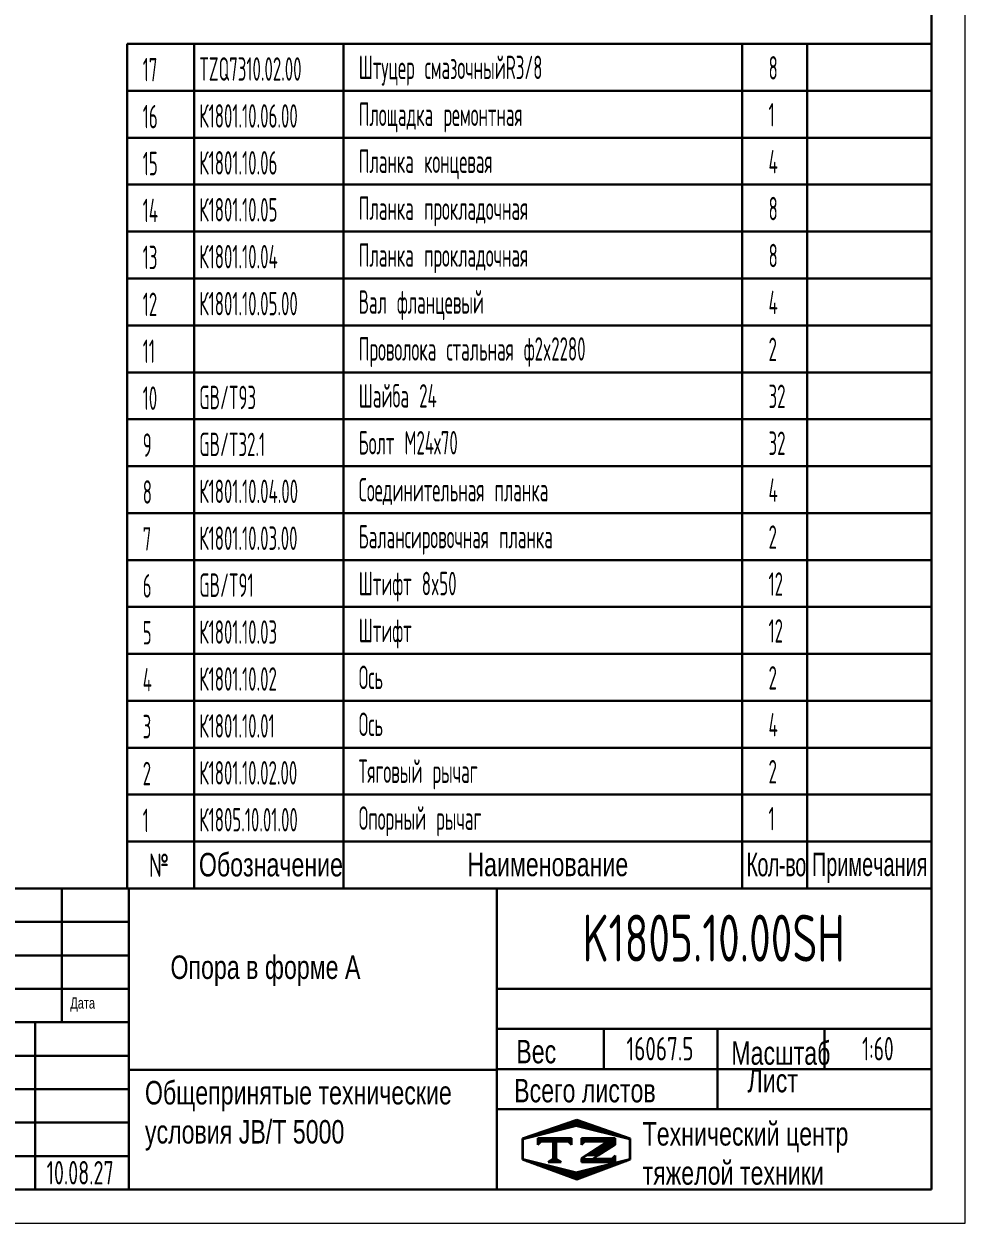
# Model space of a CAD drawing. Header units: millimetres. Extents: x 0 to 25200, y 0 to 17820.
# Drawn here: x 16777 to 25200, y 0 to 10733 of the extents above; entities that cross this region are included whole.
import ezdxf
from ezdxf.enums import TextEntityAlignment as Align

# ---------------------------------------------------------------- set-up
doc = ezdxf.new("R2010")
doc.units = ezdxf.units.MM
doc.header["$LTSCALE"] = 600
doc.layers.get('0').update_dxf_attribs({"lineweight": 30})
for name, color, linetype, lineweight in [('01', 7, 'Continuous', 30), ('02', 1, 'Continuous', 13), ('11', 3, 'Continuous', 13), ('THICK', 7, 'Continuous', 30)]:
    doc.layers.add(name, color=color, linetype=linetype, lineweight=lineweight)
doc.styles.add('HZLIB', font='TXT.shx', dxfattribs={"width": 0.5, "height": 210})
doc.styles.get("Standard").update_dxf_attribs({"font": 'isocp', "width": 0.707, "bigfont": 'intecad.shx'})

# ---------------------------------------------------------------- blocks, each defined once
blk = doc.blocks.new('*U26')
at = {"layer": '01'}
for points in [[(415, 5), (415, 292)], [(25, 5), (415, 5)]]:
    blk.add_lwpolyline(points, dxfattribs=at)
at = {"layer": '02'}
for points in [[(420, 0), (420, 297)], [(0, 0), (420, 0)]]:
    blk.add_lwpolyline(points, dxfattribs=at)
blk = doc.blocks.new('*X49')
at = {"color": 0}
for p, q in [((127.06, 7.8), (132.06, 7.8)), ((127.06, 7.5), (132.06, 7.5)), ((127.06, 7.2), (127.32, 7.2)), ((130.62, 7.2), (132.06, 7.2)), ((127.84, 5.4), (129.64, 5.4)), ((128.3, 5.7), (130.1, 5.7)), ((128.77, 6), (130.57, 6)), ((129.23, 6.3), (131.04, 6.3)), ((129.7, 6.6), (131.51, 6.6)), ((130.16, 6.9), (131.98, 6.9))]:
    blk.add_line(p, q, dxfattribs=at)
blk = doc.blocks.new('*X50')
at = {"color": 0}
for p, q in [((127.06, 4.8), (132.06, 4.8)), ((127.06, 4.5), (132.06, 4.5)), ((131.84, 5.1), (132.06, 5.1))]:
    blk.add_line(p, q, dxfattribs=at)
blk = doc.blocks.new('*X48')
at = {"color": 0}
for p, q in [((122.34, 4.5), (123.72, 4.5)), ((122.82, 4.8), (123.24, 4.8))]:
    blk.add_line(p, q, dxfattribs=at)
blk = doc.blocks.new('*X47')
at = {"color": 0}
for p, q in [((120.53, 7.8), (125.53, 7.8)), ((120.53, 7.5), (125.53, 7.5)), ((120.53, 7.2), (120.79, 7.2)), ((125.27, 7.2), (125.53, 7.2))]:
    blk.add_line(p, q, dxfattribs=at)
blk = doc.blocks.new('*X46')
at = {"color": 0}
for p, q in [((121.52, 9), (123.12, 9)), ((122.38, 9.3), (124.32, 9.3)), ((123.24, 9.6), (125.52, 9.6)), ((124.1, 9.9), (128.52, 9.9)), ((124.97, 10.2), (127.67, 10.2)), ((125.83, 10.5), (126.82, 10.5)), ((127.02, 9.6), (129.37, 9.6)), ((128.22, 9.3), (130.22, 9.3)), ((129.42, 9), (131.07, 9)), ((118.22, 7.8), (118.32, 7.8)), ((118.22, 7.5), (118.27, 7.5)), ((118.22, 7.2), (118.27, 7.2)), ((118.94, 8.1), (119.52, 8.1)), ((119.8, 8.4), (120.72, 8.4)), ((120.66, 8.7), (121.92, 8.7)), ((130.62, 8.7), (131.92, 8.7)), ((131.82, 8.4), (132.77, 8.4)), ((133.02, 8.1), (133.62, 8.1)), ((134.22, 7.8), (134.32, 7.8)), ((134.27, 7.5), (134.32, 7.5)), ((134.27, 7.2), (134.32, 7.2)), ((118.22, 6.9), (118.27, 6.9)), ((118.22, 6.6), (118.27, 6.6)), ((118.22, 6.3), (118.27, 6.3)), ((118.22, 6), (118.27, 6)), ((118.22, 5.7), (118.27, 5.7)), ((118.22, 5.4), (118.27, 5.4)), ((134.27, 6.9), (134.32, 6.9)), ((134.27, 6.6), (134.32, 6.6)), ((134.27, 6.3), (134.32, 6.3)), ((134.27, 6), (134.32, 6)), ((134.27, 5.7), (134.32, 5.7)), ((134.27, 5.4), (134.32, 5.4)), ((118.22, 5.1), (118.27, 5.1)), ((118.22, 4.8), (118.27, 4.8)), ((118.79, 4.5), (119.42, 4.5)), ((119.61, 4.2), (120.62, 4.2)), ((120.43, 3.9), (121.82, 3.9)), ((121.26, 3.6), (123.02, 3.6)), ((129.52, 3.6), (131.32, 3.6)), ((130.72, 3.9), (132.14, 3.9)), ((131.92, 4.2), (132.95, 4.2)), ((133.12, 4.5), (133.76, 4.5)), ((134.27, 5.1), (134.32, 5.1)), ((134.27, 4.8), (134.32, 4.8)), ((122.08, 3.3), (124.22, 3.3)), ((122.91, 3), (125.42, 3)), ((123.73, 2.7), (128.89, 2.7)), ((124.55, 2.4), (128.07, 2.4)), ((125.38, 2.1), (127.26, 2.1)), ((126.2, 1.8), (126.45, 1.8)), ((127.12, 3), (129.7, 3)), ((128.32, 3.3), (130.51, 3.3))]:
    blk.add_line(p, q, dxfattribs=at)

msp = doc.modelspace()

# ---------------------------------------------------------------- linework, layer by layer
for p, q in [((17700, 10554.38), (17700, 2994.38)), ((17700, 10554.38), (24900, 10554.38)), ((18300, 10554.38), (18300, 2994.38)), ((19636.5, 10554.38), (19636.5, 2994.38)), ((23204.92, 10554.38), (23204.92, 2994.38)), ((23785.97, 10554.38), (23785.97, 2994.38)), ((24900, 10554.38), (24900, 2994.38)), ((17700, 10134.38), (24900, 10134.38)), ((17700, 9714.38), (24900, 9714.38)), ((17700, 9294.38), (24900, 9294.38)), ((17700, 8874.38), (24900, 8874.38)), ((17700, 8454.38), (24900, 8454.38)), ((17700, 8034.38), (24900, 8034.38)), ((17700, 7614.38), (24900, 7614.38)), ((17700, 7194.38), (24900, 7194.38)), ((17700, 6774.38), (24900, 6774.38)), ((17700, 6354.38), (24900, 6354.38)), ((17700, 5934.38), (24900, 5934.38)), ((17700, 5514.38), (24900, 5514.38)), ((17700, 5094.38), (24900, 5094.38)), ((17700, 4674.38), (24900, 4674.38)), ((17700, 4254.38), (24900, 4254.38)), ((17700, 3834.38), (24900, 3834.38)), ((17700, 3414.38), (24900, 3414.38)), ((17700, 2994.38), (24900, 2994.38))]:
    msp.add_line(p, q)
at = {"layer": 'THICK'}
for p, q in [((14122.46, 2994.38), (24900, 2994.38)), ((17116.22, 1796.88), (17116.22, 2994.38)), ((17714.98, 300), (17714.98, 2994.38)), ((21008.11, 300), (21008.11, 2994.38)), ((24900, 300), (24900, 2994.38)), ((14122.46, 2096.26), (17714.98, 2096.26)), ((21008.11, 2096.26), (24900, 2096.26)), ((14122.46, 1796.88), (17714.98, 1796.88)), ((16876.72, 300), (16876.72, 1796.88)), ((21008.11, 1737), (24900, 1737)), ((21966.12, 1377.75), (21966.12, 1737)), ((22983.99, 1018.5), (22983.99, 1737)), ((23942, 1377.75), (23942, 1737)), ((17714.98, 1372.56), (21008.11, 1372.56)), ((21008.11, 1377.75), (24900, 1377.75)), ((21008.11, 1018.5), (24900, 1018.5)), ((14122.46, 300), (24900, 300))]:
    msp.add_line(p, q, dxfattribs=at)
at = {"layer": 'THICK', "color": 3}
for p, q in [((14122.46, 2695.01), (17714.98, 2695.01)), ((14122.46, 2395.63), (17714.98, 2395.63)), ((14122.46, 1497.5), (17714.98, 1497.5)), ((14122.46, 1198.13), (17714.98, 1198.13)), ((14122.46, 898.75), (17714.98, 898.75)), ((21238.76, 755.42), (21724.05, 924.44)), ((21241.91, 751.61), (21720.91, 871.36)), ((21720.91, 871.36), (22199.91, 751.61)), ((21724.05, 924.44), (22203.04, 755.42)), ((21238.76, 567.18), (21238.76, 755.42)), ((21241.91, 571.98), (21241.91, 751.61)), ((21377.16, 701.12), (21377.16, 761)), ((21377.16, 761), (21676.54, 761)), ((21676.54, 761), (21676.54, 701.12)), ((21768.21, 761), (21768.21, 701.12)), ((21768.21, 761), (22067.59, 761)), ((22067.59, 761), (22067.59, 701.12)), ((22199.91, 751.61), (22199.91, 571.98)), ((22203.04, 755.42), (22203.04, 567.18)), ((21407.1, 731.06), (21377.16, 701.12)), ((21646.6, 731.06), (21407.1, 731.06)), ((21513.75, 731.35), (21513.75, 567.12)), ((21526.85, 731.35), (21526.85, 567.12)), ((21541.82, 731.35), (21541.82, 567.12)), ((21676.54, 701.12), (21646.6, 731.06)), ((21768.21, 701.12), (21798.15, 731.06)), ((22003.97, 731.06), (21768.21, 578.53)), ((21798.15, 731.06), (22003.97, 731.06)), ((22067.58, 701.69), (21914.21, 603.54)), ((14122.46, 599.38), (17714.98, 599.38)), ((21724.05, 390.47), (21238.76, 567.18)), ((21720.91, 452.23), (21241.91, 571.98)), ((21526.85, 580.81), (21468.85, 544.31)), ((21468.85, 544.31), (21526.85, 544.31)), ((21526.85, 580.81), (21584.85, 544.31)), ((21584.85, 544.31), (21526.85, 544.31)), ((22199.91, 571.98), (21720.91, 452.23)), ((22203.04, 567.18), (21724.05, 390.47)), ((21768.21, 578.53), (21768.21, 544.31)), ((21768.21, 544.31), (22067.58, 544.31)), ((21914.21, 603.54), (21868.45, 574.25)), ((22037.64, 574.25), (21868.45, 574.25)), ((22067.58, 604.19), (22037.64, 574.25)), ((22067.58, 544.31), (22067.58, 604.19))]:
    msp.add_line(p, q, dxfattribs=at)

# ---------------------------------------------------------------- block references
at = {"xscale": 60, "yscale": 60, "zscale": 60}
msp.add_blockref('*U26', (0, 0), dxfattribs=at)
at = {"layer": 'THICK', "color": 3, "xscale": 59.8752000000004, "yscale": 59.8751999999995, "zscale": 59.87520000000001}
for name in ['*X46', '*X47', '*X49', '*X48', '*X50']:
    msp.add_blockref(name, (14160.33, 285.37), dxfattribs=at)

# ---------------------------------------------------------------- texts
at = {"style": 'HZLIB', "width": 0.5}
for s, p in [('17', (17840, 10218.38)), ('TZQ7310.02.00', (18346.07, 10224.52)), ('Штуцер смазочныйRЗ/8', (19773.07, 10238.88)), ('8', (23441.59, 10234.77)), ('16', (17840, 9798.38)), ('К1801.10.06.00', (18346.07, 9804.52)), ('Площадка ремонтная', (19773.07, 9818.88)), ('1', (23441.59, 9814.77)), ('15', (17840, 9378.38)), ('К1801.10.06', (18346.07, 9384.52)), ('Планка концевая', (19773.07, 9398.88)), ('4', (23441.59, 9394.77)), ('14', (17840, 8958.38)), ('К1801.10.05', (18346.07, 8964.52)), ('Планка прокладочная', (19773.07, 8978.88)), ('8', (23441.59, 8974.77)), ('13', (17840, 8538.38)), ('К1801.10.04', (18346.07, 8544.52)), ('Планка прокладочная', (19773.07, 8558.88)), ('8', (23441.59, 8554.77)), ('12', (17840, 8118.38)), ('К1801.10.05.00', (18346.07, 8124.52)), ('Вал фланцевый', (19773.07, 8138.88)), ('4', (23441.59, 8134.77)), ('11', (17840, 7698.38)), ('Проволока стальная ф2x2280', (19773.07, 7718.88)), ('2', (23441.59, 7714.77)), ('10', (17840, 7278.38)), ('GB/T93', (18346.07, 7284.52)), ('Шайба 24', (19773.07, 7298.88)), ('32', (23441.59, 7294.77)), ('Болт М24х70', (19773.07, 6878.88)), ('32', (23441.59, 6874.77)), ('9', (17840, 6858.38)), ('GB/T32.1', (18346.07, 6864.52)), ('К1801.10.04.00', (18346.07, 6444.52)), ('Соединительная планка', (19773.07, 6458.88)), ('4', (23441.59, 6454.77)), ('8', (17840, 6438.38)), ('7', (17840, 6018.38)), ('К1801.10.03.00', (18346.07, 6024.52)), ('Балансировочная планка', (19773.07, 6038.88)), ('2', (23441.59, 6034.77)), ('6', (17840, 5598.38)), ('GB/T91', (18346.07, 5604.52)), ('Штифт 8x50', (19773.07, 5618.88)), ('12', (23441.59, 5614.77)), ('5', (17840, 5178.38)), ('К1801.10.03', (18346.07, 5184.52)), ('Штифт', (19773.07, 5198.88)), ('12', (23441.59, 5194.77)), ('4', (17840, 4758.38)), ('К1801.10.02', (18346.07, 4764.52)), ('Ось', (19773.07, 4778.88)), ('2', (23441.59, 4774.77)), ('3', (17840, 4338.38)), ('К1801.10.01', (18346.07, 4344.52)), ('Ось', (19773.07, 4358.88)), ('4', (23441.59, 4354.77)), ('2', (17840, 3918.38)), ('К1801.10.02.00', (18346.07, 3924.52)), ('Тяговый рычаг', (19773.07, 3938.88)), ('2', (23441.59, 3934.77)), ('1', (17840, 3498.38)), ('К1805.10.01.00', (18346.07, 3504.52)), ('Опорный рычаг', (19773.07, 3518.88)), ('1', (23441.59, 3514.77))]:
    msp.add_text(s, height=210, dxfattribs=at).set_placement(p)
at = {"char_height": 210, "attachment_point": 1}
for s, insert, width in [('{\\Fisocp,intecad|c204;№}', (17895.82, 3306.94), 10.2728), ('{\\fArial|b0|i0|c204|p34;Лист}', (23254.15, 1380), 1645.8459)]:
    msp.add_mtext(s, dxfattribs=dict(at, insert=insert, width=width))
at = {"attachment_point": 1}
for s, insert, char_height in [('{\\fArial|b0|i0|c204|p34;Обозначение}', (18342.74, 3312.64), 210), ('{\\fArial|b0|i0|c204|p34;Наименование}', (20745.67, 3314.66), 210), ('{\\fArial|b0|i0|c204|p34;\\W0.607;\\T0.95;Кол-во}', (23243.11, 3313.96), 210), ('{\\fArial|b0|i0|c204|p34;\\W0.607;Примечания}', (23830.06, 3315.98), 210), ('{\\fArial|b0|i0|c204|p34;\\C3;Опора в форме А}', (18088.39, 2394.68), 210), ('{\\fArial|b0|i0|c204|p34;Дата}', (17191.32, 2019.7), 100), ('{\\fArial|b0|i0|c204|p34;Вес}', (21183.56, 1639.37), 210), ('{\\fArial|b0|i0|c204|p34;Масштаб}', (23108.07, 1626.68), 210), ('{\\fArial|b0|i0|c204|p34;Всего листов}', (21164.5, 1290.34), 210), ('{\\fArial|b0|i0|c204|p34;Общепринятые технические\\Pусловия \\fArial|b0|i0|c0|p34;JB/T 5000}', (17859.75, 1271.56), 210), ('{\\fArial|b0|i0|c204|p34;Технический центр\\Pтяжелой техники}', (22314.13, 903.23), 210)]:
    msp.add_mtext(s, dxfattribs=dict(at, insert=insert, char_height=char_height))
at = {"layer": '11'}
for s, height, width, p, p2 in [('K1805.10.00SH', 420, 0.693834, (21776.34, 2340), (24123.66, 2340)), ('16067.5', 210, 0.681698, (22169.99, 1455), (22770.01, 1455)), ('1:60', 210, 0.655288, (24278.9, 1455), (24561.1, 1455)), ('10.08.27', 210, 0.642055, (16980, 345), (17580, 345))]:
    msp.add_text(s, height=height, dxfattribs=dict(at, width=width)).set_placement(p, p2, align=Align.FIT)

doc.saveas('drawing.dxf')
